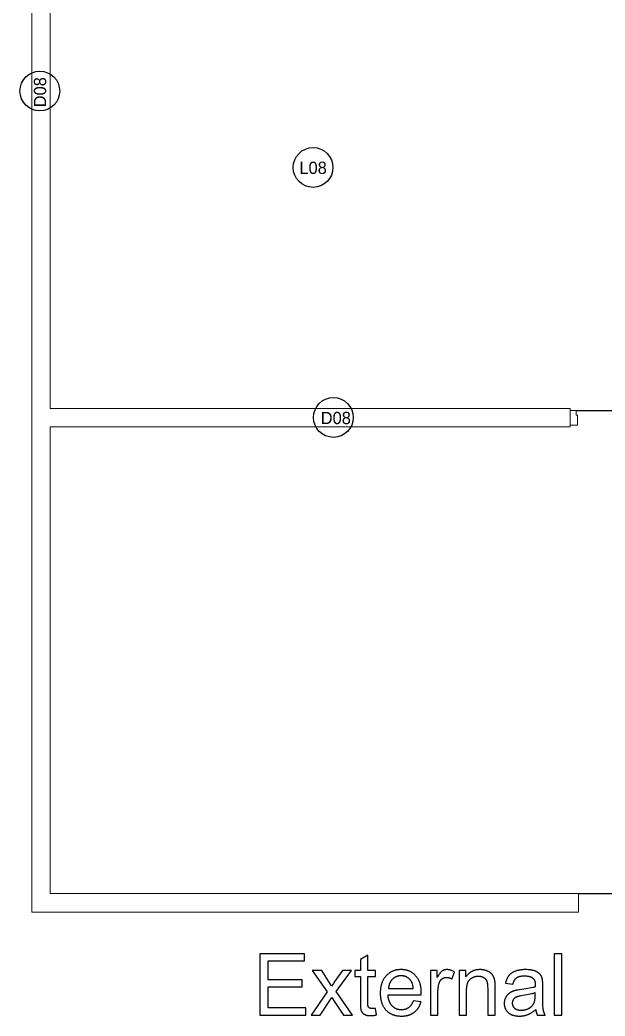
# Model space of a CAD drawing. Header units: metres. Extents: x 0 to 2861, y -1 to 1496.
# Drawn here: x -0.08 to 4.68, y -0.85 to 7.26 of the extents above; entities that cross this region are included whole.
import ezdxf

# ---------------------------------------------------------------- set-up
doc = ezdxf.new("R2010")
doc.units = ezdxf.units.M
doc.layers.add('ARS-KUSEN', color=25, linetype='Continuous', lineweight=9)
doc.layers.add('ARS_DINDING', color=1, linetype='Continuous', lineweight=15)
doc.layers.add('Default', color=18, linetype='Continuous')
doc.layers.add('TEKS', color=7, linetype='Continuous')

msp = doc.modelspace()

# ---------------------------------------------------------------- linework, layer by layer
at = {"layer": 'ARS-KUSEN'}
msp.add_lwpolyline([(4.3913, 4.085), (4.4413, 4.085), (4.4413, 4.045), (4.4513, 4.045), (4.4513, 3.965), (4.3913, 3.965)], close=True, dxfattribs=at)
at = {"layer": 'ARS_DINDING', "color": 251}
for points in [[(0.0113, 0), (0.0113, 14.4993)], [(0.1613, 14.3536), (0.1613, 4.1)], [(0.1613, 3.95), (4.3913, 3.95), (4.3913, 4.1), (0.1613, 4.1)], [(0.1613, 3.95), (0.1613, 0.15)], [(0.0113, 0.15), (0.0113, 0), (4.4613, 0), (4.4613, 0.15), (0.1613, 0.15)]]:
    msp.add_lwpolyline(points, dxfattribs=at)
at = {"layer": 'Default', "color": 2}
for points in [[(4.4413, 4.085), (5.3213, 4.085)], [(4.4613, 0.15), (8.4613, 0.15)]]:
    msp.add_lwpolyline(points, dxfattribs=at)
at = {"layer": 'Default'}
for points in [[(2.2298, -0.3393), (1.8686, -0.3393)], [(1.8686, -0.3393), (1.8686, -0.8389)], [(1.9347, -0.5513), (1.9347, -0.3982)], [(1.9347, -0.3982), (2.2298, -0.3982)], [(2.2298, -0.3982), (2.2298, -0.3393)], [(2.7462, -0.3505), (2.6852, -0.3873)], [(2.6852, -0.3873), (2.6852, -0.477)], [(2.7462, -0.477), (2.7462, -0.3505)], [(4.3249, -0.3393), (4.2636, -0.3393)], [(4.2636, -0.3393), (4.2636, -0.8389)], [(4.3249, -0.8389), (4.3249, -0.3393)], [(2.3706, -0.477), (2.2939, -0.477)], [(2.2939, -0.477), (2.4163, -0.6508)], [(2.4262, -0.5618), (2.3706, -0.477)], [(2.54, -0.477), (2.479, -0.5625)], [(2.4882, -0.6474), (2.6133, -0.477)], [(2.6133, -0.477), (2.54, -0.477)], [(2.6852, -0.477), (2.6402, -0.477)], [(2.6402, -0.477), (2.6402, -0.5247)], [(2.8079, -0.477), (2.7462, -0.477)], [(2.8079, -0.5247), (2.8079, -0.477)], [(3.1808, -0.6736), (3.1811, -0.6573), (3.1809, -0.6462), (3.1804, -0.6355), (3.18, -0.6302), (3.1795, -0.6251), (3.1789, -0.62), (3.1782, -0.615), (3.1775, -0.61), (3.1766, -0.6052), (3.1757, -0.6004), (3.1746, -0.5957), (3.1735, -0.5911), (3.1723, -0.5865), (3.171, -0.5821), (3.1696, -0.5777), (3.1681, -0.5734), (3.1665, -0.5691), (3.1649, -0.565), (3.1631, -0.5609), (3.1613, -0.5569), (3.1594, -0.553), (3.1573, -0.5492), (3.1552, -0.5454), (3.153, -0.5417), (3.1507, -0.5381), (3.1483, -0.5346), (3.1459, -0.5312), (3.1433, -0.5278), (3.1407, -0.5245), (3.1379, -0.5213), (3.1351, -0.5182), (3.1322, -0.5152), (3.1292, -0.5122), (3.1262, -0.5094), (3.1232, -0.5066), (3.1201, -0.504), (3.1169, -0.5014), (3.1137, -0.4989), (3.1104, -0.4966), (3.1071, -0.4943), (3.1037, -0.4921), (3.1003, -0.4901), (3.0968, -0.4881), (3.0933, -0.4862), (3.0897, -0.4844), (3.0861, -0.4827), (3.0824, -0.4811), (3.0787, -0.4796), (3.0749, -0.4782), (3.0711, -0.4769), (3.0672, -0.4757), (3.0633, -0.4746), (3.0593, -0.4736), (3.0552, -0.4727), (3.0511, -0.4719), (3.047, -0.4711), (3.0428, -0.4705), (3.0385, -0.47), (3.0342, -0.4696), (3.0299, -0.4692), (3.0255, -0.469), (3.021, -0.4688), (3.0165, -0.4688), (3.0118, -0.4688), (3.0072, -0.469), (3.0027, -0.4692), (2.9982, -0.4696), (2.9937, -0.47), (2.9893, -0.4706), (2.985, -0.4712), (2.9807, -0.4719), (2.9765, -0.4728), (2.9723, -0.4737), (2.9682, -0.4747), (2.9642, -0.4759), (2.9602, -0.4771), (2.9562, -0.4784), (2.9523, -0.4799), (2.9485, -0.4814), (2.9447, -0.483), (2.941, -0.4847), (2.9373, -0.4866), (2.9337, -0.4885), (2.9301, -0.4905), (2.9266, -0.4926), (2.9231, -0.4948), (2.9197, -0.4972), (2.9164, -0.4996), (2.9131, -0.5021), (2.9098, -0.5047), (2.9067, -0.5074), (2.9035, -0.5102), (2.9005, -0.5131), (2.8974, -0.5161), (2.8945, -0.5192), (2.8916, -0.5224), (2.8888, -0.5257), (2.8861, -0.529), (2.8834, -0.5325), (2.8809, -0.536), (2.8785, -0.5396), (2.8761, -0.5433), (2.8739, -0.547), (2.8717, -0.5508), (2.8697, -0.5547), (2.8677, -0.5587), (2.8658, -0.5628), (2.864, -0.567), (2.8623, -0.5712), (2.8607, -0.5755), (2.8592, -0.5799), (2.8578, -0.5844), (2.8564, -0.5889), (2.8552, -0.5935), (2.854, -0.5983), (2.853, -0.603), (2.852, -0.6079), (2.8512, -0.6129), (2.8504, -0.6179), (2.8497, -0.623), (2.8491, -0.6282), (2.8486, -0.6335), (2.8482, -0.6388), (2.8478, -0.6442), (2.8476, -0.6498), (2.8474, -0.661), (2.8476, -0.6719), (2.8478, -0.6772), (2.8482, -0.6825), (2.8486, -0.6876), (2.8491, -0.6927), (2.8497, -0.6977), (2.8503, -0.7027), (2.8511, -0.7076), (2.852, -0.7123), (2.8529, -0.717), (2.854, -0.7217), (2.8551, -0.7262), (2.8563, -0.7307), (2.8577, -0.7351), (2.8591, -0.7394), (2.8606, -0.7437), (2.8622, -0.7479), (2.8638, -0.752), (2.8656, -0.756), (2.8675, -0.7599), (2.8694, -0.7638), (2.8715, -0.7676), (2.8736, -0.7713), (2.8758, -0.7749), (2.8781, -0.7785), (2.8806, -0.7819), (2.883, -0.7854), (2.8856, -0.7887), (2.8883, -0.7919), (2.8911, -0.7951), (2.894, -0.7982), (2.8969, -0.8012), (2.8999, -0.8041), (2.903, -0.8069), (2.9061, -0.8097), (2.9093, -0.8123), (2.9126, -0.8148), (2.9159, -0.8173), (2.9193, -0.8196), (2.9227, -0.8218), (2.9262, -0.824), (2.9298, -0.826), (2.9335, -0.828), (2.9372, -0.8299), (2.941, -0.8316), (2.9448, -0.8333), (2.9487, -0.8349), (2.9527, -0.8364), (2.9567, -0.8377), (2.9608, -0.839), (2.965, -0.8402), (2.9692, -0.8413), (2.9735, -0.8423), (2.9778, -0.8432), (2.9822, -0.844), (2.9867, -0.8448), (2.9913, -0.8454), (2.9959, -0.8459), (3.0006, -0.8463), (3.0053, -0.8467), (3.0101, -0.8469), (3.015, -0.8471), (3.0199, -0.8471), (3.0277, -0.847), (3.0353, -0.8466), (3.0427, -0.846), (3.0464, -0.8456), (3.05, -0.8452), (3.0536, -0.8447), (3.0571, -0.8441), (3.0606, -0.8435), (3.064, -0.8428), (3.0674, -0.842), (3.0708, -0.8412), (3.0741, -0.8404), (3.0773, -0.8394), (3.0805, -0.8384), (3.0837, -0.8374), (3.0868, -0.8363), (3.0899, -0.8351), (3.093, -0.8339), (3.096, -0.8326), (3.0989, -0.8313), (3.1018, -0.8298), (3.1047, -0.8284), (3.1075, -0.8269), (3.1103, -0.8253), (3.113, -0.8236), (3.1157, -0.8219), (3.1183, -0.8201), (3.1209, -0.8183), (3.1235, -0.8164), (3.126, -0.8145), (3.1285, -0.8125), (3.1309, -0.8105), (3.1332, -0.8084), (3.1356, -0.8062), (3.1378, -0.8041), (3.14, -0.8018), (3.1422, -0.7995), (3.1443, -0.7972), (3.1464, -0.7948), (3.1484, -0.7924), (3.1503, -0.7899), (3.1522, -0.7874), (3.1541, -0.7848), (3.1559, -0.7822), (3.1577, -0.7795), (3.1594, -0.7768), (3.161, -0.774), (3.1627, -0.7712), (3.1642, -0.7684), (3.1657, -0.7655), (3.1672, -0.7625), (3.1686, -0.7595), (3.17, -0.7564), (3.1713, -0.7533), (3.1725, -0.7502), (3.1737, -0.747), (3.1749, -0.7437), (3.176, -0.7404), (3.1771, -0.737), (3.1791, -0.7302)], [(3.3106, -0.477), (3.2554, -0.477)], [(3.2554, -0.477), (3.2554, -0.8389)], [(3.4521, -0.4885), (3.4481, -0.4862), (3.4441, -0.4839), (3.4401, -0.4818), (3.4361, -0.4799), (3.4321, -0.4781), (3.4282, -0.4765), (3.4242, -0.475), (3.4203, -0.4737), (3.4183, -0.4731), (3.4163, -0.4726), (3.4144, -0.472), (3.4124, -0.4716), (3.4105, -0.4711), (3.4085, -0.4707), (3.4065, -0.4703), (3.4046, -0.47), (3.4026, -0.4697), (3.4007, -0.4695), (3.3987, -0.4693), (3.3968, -0.4691), (3.3948, -0.469), (3.3929, -0.4689), (3.391, -0.4688), (3.389, -0.4688), (3.3877, -0.4688), (3.3863, -0.4688), (3.385, -0.4689), (3.3837, -0.469), (3.3824, -0.4691), (3.3811, -0.4692), (3.3798, -0.4694), (3.3785, -0.4695), (3.3772, -0.4698), (3.3759, -0.47), (3.3747, -0.4702), (3.3734, -0.4705), (3.3722, -0.4708), (3.3709, -0.4711), (3.3697, -0.4715), (3.3684, -0.4718), (3.3672, -0.4722), (3.366, -0.4727), (3.3648, -0.4731), (3.3636, -0.4736), (3.3624, -0.4741), (3.3612, -0.4746), (3.36, -0.4751), (3.3588, -0.4757), (3.3576, -0.4763), (3.3565, -0.4769), (3.3553, -0.4775), (3.3542, -0.4782), (3.353, -0.4789), (3.3519, -0.4796), (3.3508, -0.4803), (3.3496, -0.4811), (3.3485, -0.4818), (3.3474, -0.4827), (3.3463, -0.4836), (3.3451, -0.4845), (3.344, -0.4855), (3.3428, -0.4866), (3.3417, -0.4877), (3.3405, -0.4888), (3.3393, -0.49), (3.3381, -0.4913), (3.3358, -0.4939), (3.3334, -0.4968), (3.3309, -0.4999), (3.3285, -0.5032), (3.326, -0.5066), (3.3235, -0.5103), (3.321, -0.5142), (3.3159, -0.5226), (3.3106, -0.5318)], [(3.3106, -0.5318), (3.3106, -0.477)], [(3.5437, -0.477), (3.4885, -0.477)], [(3.4885, -0.477), (3.4885, -0.8389)], [(3.7827, -0.6164), (3.7825, -0.5967), (3.7818, -0.5801), (3.7813, -0.5731), (3.7808, -0.5668), (3.7804, -0.564), (3.7801, -0.5614), (3.7797, -0.5589), (3.7793, -0.5567), (3.7786, -0.5535), (3.7778, -0.5503), (3.7769, -0.5471), (3.776, -0.544), (3.7751, -0.541), (3.774, -0.538), (3.7729, -0.5351), (3.7718, -0.5323), (3.7705, -0.5295), (3.7693, -0.5267), (3.7679, -0.524), (3.7665, -0.5214), (3.765, -0.5188), (3.7635, -0.5163), (3.7618, -0.5138), (3.7602, -0.5114), (3.7593, -0.5102), (3.7584, -0.509), (3.7575, -0.5079), (3.7566, -0.5067), (3.7556, -0.5056), (3.7546, -0.5045), (3.7536, -0.5034), (3.7525, -0.5023), (3.7514, -0.5012), (3.7503, -0.5002), (3.7492, -0.4991), (3.748, -0.4981), (3.7468, -0.4971), (3.7456, -0.4961), (3.7444, -0.4951), (3.7431, -0.4941), (3.7405, -0.4922), (3.7377, -0.4904), (3.7349, -0.4886), (3.732, -0.4869), (3.7289, -0.4852), (3.7258, -0.4836), (3.7225, -0.482), (3.7191, -0.4805), (3.7157, -0.4791), (3.7122, -0.4778), (3.7086, -0.4765), (3.7051, -0.4754), (3.7014, -0.4743), (3.6978, -0.4734), (3.6941, -0.4725), (3.6903, -0.4717), (3.6866, -0.471), (3.6827, -0.4704), (3.6789, -0.4699), (3.675, -0.4695), (3.671, -0.4692), (3.667, -0.469), (3.663, -0.4688), (3.659, -0.4688), (3.6543, -0.4688), (3.6497, -0.469), (3.6451, -0.4693), (3.6407, -0.4697), (3.6363, -0.4702), (3.6319, -0.4709), (3.6277, -0.4716), (3.6235, -0.4725), (3.6194, -0.4735), (3.6153, -0.4746), (3.6114, -0.4758), (3.6074, -0.4772), (3.6036, -0.4786), (3.5998, -0.4802), (3.5961, -0.4819), (3.5925, -0.4837), (3.5889, -0.4856), (3.5854, -0.4877), (3.582, -0.4898), (3.5786, -0.4921), (3.5754, -0.4945), (3.5721, -0.497), (3.569, -0.4996), (3.5659, -0.5023), (3.5629, -0.5052), (3.5599, -0.5082), (3.5571, -0.5112), (3.5543, -0.5144), (3.5515, -0.5178), (3.5489, -0.5212), (3.5463, -0.5248), (3.5437, -0.5284)], [(3.5437, -0.5284), (3.5437, -0.477)], [(4.1668, -0.5489), (4.1661, -0.5458), (4.1653, -0.5427), (4.1645, -0.5397), (4.1636, -0.5368), (4.1626, -0.534), (4.1615, -0.5312), (4.1605, -0.5285), (4.1593, -0.5258), (4.1581, -0.5233), (4.1568, -0.5207), (4.1554, -0.5183), (4.154, -0.5159), (4.1525, -0.5136), (4.151, -0.5114), (4.1494, -0.5092), (4.1477, -0.5071), (4.1468, -0.5061), (4.1459, -0.5051), (4.145, -0.5041), (4.1441, -0.5031), (4.1431, -0.5021), (4.1421, -0.5011), (4.141, -0.5002), (4.1399, -0.4992), (4.1388, -0.4983), (4.1377, -0.4973), (4.1365, -0.4964), (4.1353, -0.4955), (4.1328, -0.4937), (4.1302, -0.492), (4.1275, -0.4903), (4.1247, -0.4887), (4.1217, -0.4871), (4.1186, -0.4855), (4.1154, -0.484), (4.1121, -0.4825), (4.1087, -0.4811), (4.1051, -0.4797), (4.1014, -0.4784), (4.0976, -0.4771), (4.0936, -0.476), (4.0895, -0.4749), (4.0853, -0.4739), (4.0809, -0.473), (4.0764, -0.4722), (4.0718, -0.4715), (4.067, -0.4709), (4.0621, -0.4703), (4.057, -0.4698), (4.0519, -0.4695), (4.0411, -0.469), (4.0298, -0.4688), (4.024, -0.4688), (4.0183, -0.469), (4.0127, -0.4692), (4.0071, -0.4696), (4.0017, -0.47), (3.9963, -0.4706), (3.9911, -0.4712), (3.9859, -0.472), (3.9808, -0.4728), (3.9758, -0.4738), (3.9709, -0.4748), (3.9661, -0.476), (3.9613, -0.4772), (3.9567, -0.4786), (3.9521, -0.48), (3.9476, -0.4816), (3.9433, -0.4832), (3.939, -0.4849), (3.9349, -0.4867), (3.931, -0.4886), (3.9271, -0.4906), (3.9234, -0.4927), (3.9198, -0.4948), (3.9164, -0.4971), (3.9147, -0.4982), (3.913, -0.4994), (3.9114, -0.5006), (3.9099, -0.5018), (3.9083, -0.503), (3.9068, -0.5043), (3.9053, -0.5056), (3.9039, -0.5069), (3.9024, -0.5082), (3.9011, -0.5095), (3.8997, -0.5109), (3.8984, -0.5123), (3.8971, -0.5137), (3.8959, -0.5151), (3.8946, -0.5166), (3.8934, -0.518), (3.8923, -0.5195), (3.8911, -0.5211), (3.89, -0.5226), (3.8889, -0.5242), (3.8868, -0.5274), (3.8847, -0.5308), (3.8828, -0.5343), (3.8809, -0.5379), (3.8791, -0.5416), (3.8773, -0.5454), (3.8757, -0.5494), (3.8741, -0.5534), (3.8727, -0.5576), (3.8713, -0.5619), (3.87, -0.5663), (3.8687, -0.5708), (3.8676, -0.5755), (3.8665, -0.5802)], [(2.2111, -0.5513), (1.9347, -0.5513)], [(2.2111, -0.6099), (2.2111, -0.5513)], [(2.4514, -0.6024), (2.4403, -0.5841), (2.4262, -0.5618)], [(2.479, -0.5625), (2.4658, -0.5812), (2.4514, -0.6024)], [(2.6402, -0.5247), (2.6852, -0.5247)], [(2.6852, -0.5247), (2.6852, -0.7329)], [(2.7462, -0.7363), (2.7462, -0.5247)], [(2.7462, -0.5247), (2.8079, -0.5247)], [(3.1163, -0.6232), (3.1158, -0.6176), (3.1151, -0.6121), (3.1143, -0.6069), (3.1134, -0.6018), (3.1123, -0.5969), (3.1112, -0.5921), (3.1099, -0.5876), (3.1092, -0.5854), (3.1085, -0.5832), (3.1078, -0.5811), (3.107, -0.579), (3.1062, -0.577), (3.1054, -0.575), (3.1045, -0.5731), (3.1036, -0.5712), (3.1027, -0.5693), (3.1018, -0.5675), (3.1008, -0.5658), (3.0998, -0.564), (3.0988, -0.5624), (3.0977, -0.5607), (3.0966, -0.5592), (3.0955, -0.5576), (3.0943, -0.5561), (3.0932, -0.5547), (3.0913, -0.5525), (3.0894, -0.5504), (3.0875, -0.5483), (3.0856, -0.5464), (3.0836, -0.5445), (3.0816, -0.5426), (3.0795, -0.5409), (3.0774, -0.5392), (3.0753, -0.5375), (3.0732, -0.536), (3.071, -0.5345), (3.0687, -0.5331), (3.0665, -0.5317), (3.0642, -0.5304), (3.0619, -0.5292), (3.0595, -0.5281), (3.0571, -0.527), (3.0547, -0.526), (3.0522, -0.5251), (3.0497, -0.5242), (3.0472, -0.5234), (3.0447, -0.5227), (3.0421, -0.522), (3.0394, -0.5214), (3.0368, -0.5209), (3.0341, -0.5205), (3.0313, -0.5201), (3.0286, -0.5198), (3.0258, -0.5195), (3.0229, -0.5194), (3.0201, -0.5193), (3.0172, -0.5192), (3.0145, -0.5193), (3.0119, -0.5193), (3.0094, -0.5195), (3.0068, -0.5197), (3.0043, -0.5199), (3.0018, -0.5202), (2.9993, -0.5206), (2.9969, -0.521), (2.9945, -0.5215), (2.9921, -0.522), (2.9897, -0.5226), (2.9874, -0.5232), (2.985, -0.5239), (2.9828, -0.5246), (2.9805, -0.5254), (2.9783, -0.5263), (2.9761, -0.5272), (2.9739, -0.5282), (2.9717, -0.5292), (2.9696, -0.5303), (2.9675, -0.5314), (2.9654, -0.5326), (2.9634, -0.5338), (2.9613, -0.5351), (2.9593, -0.5365), (2.9574, -0.5379), (2.9554, -0.5394), (2.9535, -0.5409), (2.9516, -0.5425), (2.9498, -0.5441), (2.9479, -0.5458), (2.9461, -0.5475), (2.9443, -0.5493), (2.9426, -0.5511), (2.9409, -0.553), (2.9393, -0.5549), (2.9377, -0.5568), (2.9362, -0.5588), (2.9347, -0.5608), (2.9333, -0.5629), (2.9319, -0.5649), (2.9306, -0.5671), (2.9293, -0.5692), (2.9281, -0.5714), (2.9269, -0.5736), (2.9258, -0.5759), (2.9248, -0.5782), (2.9237, -0.5806), (2.9228, -0.583), (2.9218, -0.5854), (2.921, -0.5878), (2.9202, -0.5903), (2.9194, -0.5929), (2.9187, -0.5954), (2.918, -0.598), (2.9174, -0.6007), (2.9168, -0.6034), (2.9163, -0.6061), (2.9158, -0.6088), (2.9154, -0.6116), (2.915, -0.6145), (2.9147, -0.6173), (2.9144, -0.6202), (2.9142, -0.6232)], [(3.3168, -0.6494), (3.3169, -0.6398), (3.3174, -0.6304), (3.3178, -0.6257), (3.3182, -0.6211), (3.3187, -0.6166), (3.3193, -0.6121), (3.32, -0.6077), (3.3207, -0.6032), (3.3216, -0.5989), (3.3225, -0.5946), (3.3235, -0.5903), (3.3246, -0.5861), (3.3257, -0.582), (3.327, -0.5778), (3.3279, -0.5752), (3.3288, -0.5726), (3.3299, -0.5701), (3.3304, -0.5689), (3.331, -0.5677), (3.3315, -0.5665), (3.3321, -0.5653), (3.3328, -0.5642), (3.3334, -0.5631), (3.334, -0.5619), (3.3347, -0.5609), (3.3354, -0.5598), (3.3361, -0.5587), (3.3368, -0.5577), (3.3376, -0.5567), (3.3383, -0.5557), (3.3391, -0.5547), (3.3399, -0.5537), (3.3407, -0.5528), (3.3415, -0.5518), (3.3424, -0.5509), (3.3432, -0.55), (3.3441, -0.5491), (3.345, -0.5483), (3.346, -0.5474), (3.3469, -0.5466), (3.3478, -0.5458), (3.3488, -0.545), (3.3498, -0.5443), (3.3508, -0.5435), (3.3518, -0.5428), (3.3529, -0.5421), (3.3539, -0.5414), (3.3549, -0.5408), (3.356, -0.5402), (3.357, -0.5396), (3.3581, -0.539), (3.3592, -0.5384), (3.3602, -0.5379), (3.3613, -0.5374), (3.3624, -0.5369), (3.3635, -0.5364), (3.3646, -0.536), (3.3657, -0.5356), (3.3669, -0.5352), (3.368, -0.5348), (3.3691, -0.5345), (3.3703, -0.5342), (3.3714, -0.5339), (3.3726, -0.5336), (3.3738, -0.5334), (3.375, -0.5331), (3.3761, -0.5329), (3.3773, -0.5328), (3.3785, -0.5326), (3.3798, -0.5325), (3.381, -0.5324), (3.3822, -0.5323), (3.3834, -0.5322), (3.3847, -0.5322), (3.3859, -0.5322), (3.3873, -0.5322), (3.3888, -0.5322), (3.3902, -0.5323), (3.3916, -0.5324), (3.393, -0.5325), (3.3944, -0.5326), (3.3958, -0.5328), (3.3972, -0.533), (3.3986, -0.5332), (3.4, -0.5335), (3.4014, -0.5337), (3.4028, -0.534), (3.4042, -0.5344), (3.4056, -0.5347), (3.4084, -0.5355), (3.4113, -0.5364), (3.4141, -0.5374), (3.4169, -0.5385), (3.4197, -0.5397), (3.4225, -0.541), (3.4253, -0.5424), (3.4281, -0.5439), (3.4309, -0.5455)], [(3.4309, -0.5455), (3.4521, -0.4885)], [(3.5499, -0.6412), (3.55, -0.6327), (3.5503, -0.6246), (3.5509, -0.6167), (3.5517, -0.6093), (3.5521, -0.6057), (3.5527, -0.6021), (3.5532, -0.5987), (3.5539, -0.5954), (3.5546, -0.5921), (3.5553, -0.5889), (3.5561, -0.5859), (3.557, -0.5829), (3.5579, -0.58), (3.5589, -0.5771), (3.5599, -0.5744), (3.561, -0.5718), (3.5621, -0.5692), (3.5633, -0.5667), (3.5646, -0.5644), (3.5659, -0.5621), (3.5666, -0.5609), (3.5673, -0.5599), (3.568, -0.5588), (3.5687, -0.5577), (3.5694, -0.5567), (3.5701, -0.5557), (3.5709, -0.5547), (3.5717, -0.5537), (3.5725, -0.5528), (3.5733, -0.5519), (3.5741, -0.551), (3.5749, -0.5501), (3.5757, -0.5493), (3.5766, -0.5484), (3.5775, -0.5476), (3.5783, -0.5468), (3.5801, -0.5453), (3.5819, -0.5438), (3.5838, -0.5424), (3.5856, -0.541), (3.5875, -0.5397), (3.5894, -0.5384), (3.5913, -0.5371), (3.5932, -0.5359), (3.5952, -0.5348), (3.5972, -0.5337), (3.5992, -0.5327), (3.6012, -0.5317), (3.6032, -0.5307), (3.6053, -0.5298), (3.6074, -0.529), (3.6095, -0.5282), (3.6116, -0.5274), (3.6138, -0.5267), (3.6159, -0.5261), (3.6181, -0.5254), (3.6203, -0.5249), (3.6225, -0.5244), (3.6248, -0.5239), (3.6271, -0.5235), (3.6294, -0.5231), (3.6317, -0.5228), (3.634, -0.5226), (3.6364, -0.5223), (3.6387, -0.5222), (3.6411, -0.522), (3.6436, -0.522), (3.646, -0.522), (3.649, -0.522), (3.652, -0.5221), (3.655, -0.5223), (3.6579, -0.5226), (3.6607, -0.523), (3.6635, -0.5235), (3.6663, -0.5241), (3.669, -0.5247), (3.6703, -0.5251), (3.6716, -0.5255), (3.6729, -0.5259), (3.6742, -0.5263), (3.6755, -0.5267), (3.6768, -0.5272), (3.678, -0.5277), (3.6793, -0.5282), (3.6805, -0.5287), (3.6817, -0.5293), (3.6829, -0.5298), (3.6841, -0.5304), (3.6853, -0.531), (3.6865, -0.5317), (3.6876, -0.5323), (3.6888, -0.533), (3.6899, -0.5337), (3.691, -0.5344), (3.6921, -0.5352), (3.6932, -0.5359), (3.6942, -0.5367), (3.6952, -0.5374), (3.6962, -0.5382), (3.6972, -0.539), (3.6982, -0.5399), (3.6991, -0.5407), (3.7, -0.5415), (3.7009, -0.5424), (3.7018, -0.5433), (3.7026, -0.5442), (3.7034, -0.5451), (3.7042, -0.546), (3.705, -0.5469), (3.7058, -0.5479), (3.7065, -0.5488), (3.7072, -0.5498), (3.7079, -0.5508), (3.7086, -0.5518), (3.7093, -0.5528), (3.7099, -0.5539), (3.7105, -0.5549), (3.7111, -0.556), (3.7117, -0.5571), (3.7122, -0.5582), (3.7127, -0.5593), (3.7132, -0.5604), (3.7137, -0.5615), (3.7142, -0.5627), (3.7146, -0.5639), (3.715, -0.5651), (3.7154, -0.5663), (3.7158, -0.5676), (3.7166, -0.5703), (3.7173, -0.5732), (3.7179, -0.5761), (3.7185, -0.5793), (3.7191, -0.5826), (3.7195, -0.586), (3.72, -0.5896), (3.7203, -0.5933), (3.7209, -0.6012), (3.7212, -0.6097), (3.7213, -0.6187)], [(3.9265, -0.5884), (3.9278, -0.5837), (3.9291, -0.5791), (3.9306, -0.5748), (3.9321, -0.5706), (3.9337, -0.5666), (3.9346, -0.5647), (3.9354, -0.5628), (3.9363, -0.561), (3.9372, -0.5592), (3.9381, -0.5574), (3.9391, -0.5557), (3.94, -0.5541), (3.941, -0.5525), (3.942, -0.5509), (3.9431, -0.5494), (3.9441, -0.5479), (3.9452, -0.5465), (3.9463, -0.5451), (3.9474, -0.5438), (3.9485, -0.5425), (3.9497, -0.5412), (3.9508, -0.54), (3.952, -0.5389), (3.9532, -0.5378), (3.9545, -0.5367), (3.9557, -0.5357), (3.957, -0.5347), (3.9583, -0.5338), (3.9597, -0.5329), (3.9611, -0.532), (3.9625, -0.5312), (3.964, -0.5304), (3.9655, -0.5296), (3.9671, -0.5288), (3.9687, -0.5281), (3.9704, -0.5274), (3.9721, -0.5267), (3.9739, -0.5261), (3.9757, -0.5255), (3.9775, -0.5249), (3.9794, -0.5244), (3.9813, -0.5238), (3.9833, -0.5234), (3.9853, -0.5229), (3.9874, -0.5225), (3.9916, -0.5217), (3.9961, -0.521), (4.0007, -0.5205), (4.0055, -0.5201), (4.0104, -0.5198), (4.0156, -0.5196), (4.0209, -0.5196), (4.0266, -0.5196), (4.0321, -0.5199), (4.0375, -0.5203), (4.0427, -0.5209), (4.0452, -0.5212), (4.0477, -0.5216), (4.0501, -0.522), (4.0525, -0.5225), (4.0548, -0.523), (4.0571, -0.5235), (4.0594, -0.5241), (4.0616, -0.5248), (4.0637, -0.5254), (4.0658, -0.5261), (4.0679, -0.5269), (4.0699, -0.5277), (4.0719, -0.5285), (4.0739, -0.5294), (4.0757, -0.5303), (4.0776, -0.5313), (4.0794, -0.5323), (4.0812, -0.5333), (4.0829, -0.5344), (4.0845, -0.5355), (4.0862, -0.5366), (4.0878, -0.5378), (4.0893, -0.5391), (4.0908, -0.5404), (4.0913, -0.5408), (4.0919, -0.5413), (4.0924, -0.5418), (4.0929, -0.5424), (4.0934, -0.5429), (4.0939, -0.5434), (4.0944, -0.544), (4.0949, -0.5445), (4.0953, -0.5451), (4.0958, -0.5457), (4.0962, -0.5463), (4.0967, -0.5469), (4.0976, -0.5481), (4.0984, -0.5494), (4.0992, -0.5507), (4.1, -0.5521), (4.1007, -0.5535), (4.1014, -0.555), (4.102, -0.5565), (4.1027, -0.558), (4.1033, -0.5596), (4.1038, -0.5612), (4.1043, -0.5629), (4.1048, -0.5646), (4.1053, -0.5664), (4.1057, -0.5682), (4.1061, -0.57), (4.1065, -0.5719), (4.1068, -0.5738), (4.1071, -0.5758), (4.1073, -0.5778), (4.1076, -0.5799), (4.1077, -0.582), (4.1079, -0.5842), (4.1081, -0.5886), (4.1082, -0.5932), (4.1078, -0.6092)], [(4.1699, -0.6055), (4.1697, -0.5866), (4.1691, -0.5709), (4.1687, -0.5642), (4.1681, -0.5583), (4.1678, -0.5556), (4.1675, -0.5532), (4.1672, -0.5509), (4.1668, -0.5489)], [(1.9347, -0.78), (1.9347, -0.6099)], [(1.9347, -0.6099), (2.2111, -0.6099)], [(2.6228, -0.8389), (2.4882, -0.6474)], [(2.9142, -0.6232), (3.1163, -0.6232)], [(3.5499, -0.8389), (3.5499, -0.6412)], [(3.7213, -0.6187), (3.7213, -0.8389)], [(3.7827, -0.8389), (3.7827, -0.6164)], [(4.1078, -0.6092), (4.1033, -0.6107), (4.0984, -0.6122), (4.0933, -0.6137), (4.0878, -0.6151), (4.076, -0.6179), (4.0629, -0.6206), (4.0486, -0.6232), (4.0331, -0.6257), (3.9984, -0.6303), (3.9813, -0.6326), (3.9666, -0.6349), (3.96, -0.636), (3.9541, -0.6372), (3.9487, -0.6384), (3.9439, -0.6395), (3.9408, -0.6404), (3.9378, -0.6413), (3.9349, -0.6423), (3.9319, -0.6434), (3.929, -0.6444), (3.9262, -0.6456), (3.9234, -0.6467), (3.9206, -0.648), (3.9178, -0.6493), (3.9151, -0.6506), (3.9125, -0.652), (3.9099, -0.6534), (3.9073, -0.6549), (3.9047, -0.6564), (3.9022, -0.658), (3.8997, -0.6596), (3.8973, -0.6613), (3.895, -0.6631), (3.8927, -0.6649), (3.8904, -0.6668), (3.8882, -0.6688), (3.8861, -0.6708), (3.884, -0.6729), (3.882, -0.6751), (3.8801, -0.6774), (3.8782, -0.6797), (3.8763, -0.682), (3.8746, -0.6845), (3.8729, -0.687), (3.8712, -0.6896), (3.8696, -0.6922), (3.8681, -0.6949), (3.8666, -0.6977), (3.8652, -0.7005), (3.8639, -0.7033), (3.8628, -0.7062), (3.8617, -0.7091), (3.8607, -0.7121), (3.8598, -0.715), (3.859, -0.7181), (3.8583, -0.7211), (3.8577, -0.7242), (3.8571, -0.7273), (3.8567, -0.7305), (3.8564, -0.7337), (3.8561, -0.7369), (3.856, -0.7402), (3.856, -0.7435), (3.856, -0.7463), (3.8561, -0.7491), (3.8562, -0.7518), (3.8565, -0.7546), (3.8567, -0.7573), (3.8571, -0.7599), (3.8575, -0.7625), (3.858, -0.7651), (3.8585, -0.7677), (3.8591, -0.7702), (3.8597, -0.7727), (3.8605, -0.7752), (3.8612, -0.7777), (3.8621, -0.7801), (3.863, -0.7824), (3.864, -0.7848), (3.865, -0.7871), (3.8661, -0.7894), (3.8672, -0.7916), (3.8685, -0.7938), (3.8697, -0.796), (3.8711, -0.7982), (3.8725, -0.8003), (3.874, -0.8024), (3.8755, -0.8044), (3.8771, -0.8065), (3.8788, -0.8085), (3.8805, -0.8104), (3.8823, -0.8124), (3.8841, -0.8143), (3.886, -0.8161), (3.888, -0.818), (3.89, -0.8198), (3.8921, -0.8215), (3.8942, -0.8232), (3.8964, -0.8248), (3.8987, -0.8264), (3.901, -0.8279), (3.9033, -0.8293), (3.9057, -0.8307), (3.9082, -0.832), (3.9107, -0.8333), (3.9133, -0.8346), (3.9159, -0.8357), (3.9186, -0.8368), (3.9213, -0.8379), (3.9241, -0.8389), (3.9269, -0.8398), (3.9298, -0.8407), (3.9328, -0.8415), (3.9358, -0.8423), (3.9388, -0.843), (3.9419, -0.8437), (3.9451, -0.8443), (3.9483, -0.8448), (3.9516, -0.8453), (3.9549, -0.8457), (3.9583, -0.8461), (3.9617, -0.8464), (3.9652, -0.8466), (3.9723, -0.847), (3.9797, -0.8471), (3.9842, -0.8471), (3.9886, -0.8469), (3.9931, -0.8467), (3.9974, -0.8464), (4.0018, -0.8459), (4.0061, -0.8454), (4.0104, -0.8448), (4.0147, -0.8441), (4.0189, -0.8433), (4.023, -0.8424), (4.0272, -0.8415), (4.0313, -0.8404), (4.0353, -0.8392), (4.0394, -0.838), (4.0434, -0.8366), (4.0473, -0.8352), (4.0513, -0.8336), (4.0552, -0.8319), (4.0592, -0.8301), (4.0633, -0.8281), (4.0673, -0.8261), (4.0713, -0.8238), (4.0754, -0.8215), (4.0795, -0.819), (4.0836, -0.8164), (4.0877, -0.8136), (4.0919, -0.8107), (4.0961, -0.8077), (4.1002, -0.8045), (4.1045, -0.8013), (4.1129, -0.7943)], [(3.8665, -0.5802), (3.9265, -0.5884)], [(4.1699, -0.6873), (4.1699, -0.6055)], [(2.4163, -0.6508), (2.284, -0.8389)], [(2.3583, -0.8389), (2.4534, -0.6961)], [(2.4534, -0.6961), (2.4732, -0.7264)], [(2.4732, -0.7264), (2.5475, -0.8389)], [(3.1157, -0.7224), (3.1139, -0.7271), (3.112, -0.7317), (3.1101, -0.7362), (3.1081, -0.7405), (3.106, -0.7446), (3.1038, -0.7485), (3.1015, -0.7523), (3.1004, -0.7541), (3.0992, -0.7559), (3.098, -0.7577), (3.0968, -0.7594), (3.0956, -0.7611), (3.0943, -0.7627), (3.0931, -0.7643), (3.0918, -0.7658), (3.0905, -0.7673), (3.0891, -0.7688), (3.0878, -0.7702), (3.0864, -0.7715), (3.085, -0.7729), (3.0836, -0.7742), (3.0822, -0.7754), (3.0808, -0.7766), (3.0793, -0.7778), (3.0778, -0.7789), (3.0763, -0.78), (3.0748, -0.7811), (3.0733, -0.7821), (3.0717, -0.7831), (3.0701, -0.784), (3.0685, -0.785), (3.0669, -0.7858), (3.0653, -0.7867), (3.0636, -0.7875), (3.062, -0.7883), (3.0603, -0.789), (3.0585, -0.7897), (3.0568, -0.7904), (3.0551, -0.7911), (3.0533, -0.7917), (3.0515, -0.7922), (3.0497, -0.7928), (3.0479, -0.7933), (3.046, -0.7937), (3.0441, -0.7942), (3.0423, -0.7946), (3.0404, -0.7949), (3.0384, -0.7953), (3.0365, -0.7956), (3.0345, -0.7958), (3.0325, -0.796), (3.0305, -0.7962), (3.0285, -0.7964), (3.0244, -0.7966), (3.0202, -0.7967), (3.0174, -0.7966), (3.0146, -0.7965), (3.0119, -0.7964), (3.0091, -0.7962), (3.0064, -0.7959), (3.0038, -0.7955), (3.0011, -0.7951), (2.9985, -0.7947), (2.9959, -0.7942), (2.9934, -0.7936), (2.9908, -0.7929), (2.9883, -0.7922), (2.9859, -0.7914), (2.9834, -0.7906), (2.981, -0.7897), (2.9787, -0.7887), (2.9763, -0.7877), (2.974, -0.7866), (2.9717, -0.7855), (2.9694, -0.7843), (2.9672, -0.783), (2.965, -0.7817), (2.9628, -0.7803), (2.9607, -0.7788), (2.9586, -0.7773), (2.9565, -0.7757), (2.9544, -0.7741), (2.9524, -0.7724), (2.9504, -0.7706), (2.9484, -0.7688), (2.9465, -0.7669), (2.9446, -0.765), (2.9427, -0.763), (2.9409, -0.7609), (2.9391, -0.7588), (2.9374, -0.7566), (2.9357, -0.7544), (2.9341, -0.7521), (2.9326, -0.7498), (2.9311, -0.7474), (2.9296, -0.7449), (2.9282, -0.7424), (2.9269, -0.7399), (2.9256, -0.7373), (2.9244, -0.7346), (2.9232, -0.7319), (2.922, -0.7291), (2.921, -0.7263), (2.9199, -0.7234), (2.919, -0.7205), (2.918, -0.7175), (2.9172, -0.7144), (2.9163, -0.7113), (2.9156, -0.7082), (2.9149, -0.705), (2.9142, -0.7017), (2.9136, -0.6984), (2.913, -0.695), (2.9121, -0.6881), (2.9114, -0.681), (2.9108, -0.6736)], [(2.9108, -0.6736), (3.1808, -0.6736)], [(3.1791, -0.7302), (3.1157, -0.7224)], [(3.3168, -0.8389), (3.3168, -0.6494)], [(4.1078, -0.6573), (4.1035, -0.6589), (4.099, -0.6606), (4.0941, -0.6622), (4.089, -0.6638), (4.0837, -0.6654), (4.0781, -0.6669), (4.0661, -0.6699), (4.053, -0.6727), (4.0389, -0.6754), (4.0238, -0.678), (4.0076, -0.6804), (3.9901, -0.6832), (3.9824, -0.6847), (3.9753, -0.6862), (3.969, -0.6878), (3.9661, -0.6886), (3.9633, -0.6894), (3.9608, -0.6902), (3.9584, -0.691), (3.9562, -0.6919), (3.9541, -0.6927), (3.9522, -0.6936), (3.9503, -0.6945), (3.9485, -0.6955), (3.9467, -0.6965), (3.9459, -0.697), (3.945, -0.6976), (3.9442, -0.6981), (3.9434, -0.6987), (3.9426, -0.6993), (3.9418, -0.6999), (3.941, -0.7005), (3.9402, -0.7011), (3.9395, -0.7017), (3.9387, -0.7024), (3.938, -0.703), (3.9373, -0.7037), (3.9366, -0.7044), (3.9359, -0.7051), (3.9353, -0.7058), (3.9346, -0.7065), (3.934, -0.7072), (3.9334, -0.7079), (3.9327, -0.7087), (3.9322, -0.7095), (3.9316, -0.7102), (3.931, -0.711), (3.9305, -0.7118), (3.9299, -0.7126), (3.9294, -0.7135), (3.9289, -0.7143), (3.9284, -0.7151), (3.9279, -0.716), (3.9275, -0.7168), (3.927, -0.7177), (3.9266, -0.7185), (3.9262, -0.7194), (3.9258, -0.7203), (3.9254, -0.7211), (3.9251, -0.722), (3.9247, -0.7229), (3.9244, -0.7238), (3.9241, -0.7247), (3.9238, -0.7256), (3.9235, -0.7265), (3.9233, -0.7274), (3.923, -0.7283), (3.9228, -0.7292), (3.9226, -0.7302), (3.9224, -0.7311), (3.9222, -0.7321), (3.9221, -0.733), (3.9219, -0.734), (3.9218, -0.7349), (3.9217, -0.7359), (3.9216, -0.7369), (3.9215, -0.7378), (3.9214, -0.7398), (3.9214, -0.7418), (3.9214, -0.7433), (3.9215, -0.7448), (3.9216, -0.7463), (3.9217, -0.7478), (3.9218, -0.7493), (3.922, -0.7507), (3.9223, -0.7521), (3.9226, -0.7535), (3.9229, -0.7549), (3.9232, -0.7563), (3.9236, -0.7577), (3.924, -0.759), (3.9245, -0.7604), (3.9249, -0.7617), (3.9255, -0.763), (3.926, -0.7643), (3.9266, -0.7656), (3.9273, -0.7668), (3.9279, -0.768), (3.9286, -0.7693), (3.9294, -0.7705), (3.9302, -0.7717), (3.931, -0.7728), (3.9318, -0.774), (3.9327, -0.7751), (3.9337, -0.7763), (3.9346, -0.7774), (3.9356, -0.7785), (3.9366, -0.7795), (3.9377, -0.7806), (3.9388, -0.7817), (3.94, -0.7827), (3.9411, -0.7837), (3.9424, -0.7847), (3.9436, -0.7856), (3.9449, -0.7865), (3.9462, -0.7874), (3.9475, -0.7882), (3.9489, -0.7891), (3.9503, -0.7898), (3.9518, -0.7906), (3.9533, -0.7913), (3.9548, -0.792), (3.9563, -0.7927), (3.9579, -0.7933), (3.9595, -0.7939), (3.9612, -0.7944), (3.9628, -0.795), (3.9646, -0.7955), (3.9663, -0.7959), (3.9681, -0.7963), (3.9699, -0.7967), (3.9718, -0.7971), (3.9736, -0.7974), (3.9756, -0.7978), (3.9775, -0.798), (3.9795, -0.7983), (3.9815, -0.7985), (3.9857, -0.7988), (3.9899, -0.799), (3.9943, -0.799), (3.9987, -0.799), (4.0031, -0.7988), (4.0073, -0.7985), (4.0116, -0.7981), (4.0157, -0.7975), (4.0198, -0.7969), (4.0238, -0.7961), (4.0278, -0.7952), (4.0317, -0.7941), (4.0356, -0.793), (4.0394, -0.7917), (4.0431, -0.7903), (4.0468, -0.7888), (4.0504, -0.7872), (4.0539, -0.7854), (4.0574, -0.7835), (4.0608, -0.7816), (4.0624, -0.7805), (4.0641, -0.7795), (4.0657, -0.7784), (4.0672, -0.7773), (4.0688, -0.7762), (4.0703, -0.7751), (4.0718, -0.7739), (4.0732, -0.7727), (4.0746, -0.7715), (4.076, -0.7703), (4.0774, -0.7691), (4.0787, -0.7678), (4.08, -0.7665), (4.0813, -0.7652), (4.0826, -0.7638), (4.0838, -0.7625), (4.085, -0.7611), (4.0862, -0.7597), (4.0873, -0.7583), (4.0884, -0.7568), (4.0895, -0.7553), (4.0905, -0.7539), (4.0916, -0.7523), (4.0926, -0.7508), (4.0935, -0.7492), (4.0945, -0.7477), (4.0954, -0.7461), (4.0963, -0.7444), (4.0971, -0.7428), (4.0979, -0.7411), (4.0985, -0.7398), (4.0991, -0.7384), (4.0997, -0.737), (4.1003, -0.7356), (4.1008, -0.7341), (4.1013, -0.7326), (4.1018, -0.7311), (4.1023, -0.7295), (4.1032, -0.7262), (4.104, -0.7227), (4.1047, -0.7191), (4.1054, -0.7154), (4.1059, -0.7115), (4.1064, -0.7074), (4.1069, -0.7032), (4.1072, -0.6988), (4.1075, -0.6943), (4.1077, -0.6896), (4.1078, -0.6798)], [(4.1078, -0.6798), (4.1078, -0.6573)], [(4.1893, -0.8389), (4.1879, -0.8363), (4.1865, -0.8337), (4.1852, -0.8311), (4.184, -0.8284), (4.1828, -0.8257), (4.1817, -0.8231), (4.1806, -0.8204), (4.1796, -0.8177), (4.1787, -0.8149), (4.1778, -0.8122), (4.177, -0.8095), (4.1762, -0.8067), (4.1755, -0.8039), (4.1749, -0.8011), (4.1743, -0.7983), (4.1738, -0.7955), (4.1733, -0.7924), (4.1729, -0.7888), (4.1724, -0.7848), (4.1721, -0.7802), (4.1714, -0.7696), (4.1708, -0.7571), (4.1701, -0.7261), (4.1699, -0.6873)], [(2.2414, -0.78), (1.9347, -0.78)], [(2.2414, -0.8389), (2.2414, -0.78)], [(2.6852, -0.7329), (2.6853, -0.7461), (2.6857, -0.7582), (2.6862, -0.769), (2.6871, -0.7786), (2.6876, -0.783), (2.6881, -0.7871), (2.6887, -0.7909), (2.6894, -0.7944), (2.6898, -0.796), (2.6901, -0.7976), (2.6905, -0.799), (2.6909, -0.8005), (2.6914, -0.8018), (2.6918, -0.8031), (2.6922, -0.8042), (2.6927, -0.8054), (2.6932, -0.8064), (2.6937, -0.8075), (2.6942, -0.8085), (2.6947, -0.8096), (2.6953, -0.8106), (2.6959, -0.8116), (2.6965, -0.8126), (2.6971, -0.8135), (2.6978, -0.8145), (2.6984, -0.8155), (2.6991, -0.8164), (2.6998, -0.8173), (2.7006, -0.8182), (2.7013, -0.8191), (2.7021, -0.82), (2.7029, -0.8209), (2.7037, -0.8218), (2.7046, -0.8226), (2.7054, -0.8234), (2.7063, -0.8243), (2.7072, -0.8251), (2.7082, -0.8259), (2.7091, -0.8267), (2.7101, -0.8274), (2.7111, -0.8282), (2.7121, -0.8289), (2.7131, -0.8297), (2.7142, -0.8304), (2.7163, -0.8318), (2.7186, -0.8331), (2.7198, -0.8338), (2.721, -0.8344), (2.7222, -0.835), (2.7234, -0.8356), (2.7247, -0.8362), (2.726, -0.8367), (2.7274, -0.8372), (2.7287, -0.8378), (2.7301, -0.8382), (2.7316, -0.8387), (2.733, -0.8391), (2.7345, -0.8396), (2.7376, -0.8404), (2.7407, -0.8411), (2.744, -0.8417), (2.7475, -0.8422), (2.751, -0.8427), (2.7546, -0.843), (2.7584, -0.8433), (2.7623, -0.8435), (2.7663, -0.8437), (2.7704, -0.8437), (2.7756, -0.8436), (2.781, -0.8434), (2.7865, -0.8429), (2.7922, -0.8423), (2.7981, -0.8416), (2.8041, -0.8406), (2.8104, -0.8395), (2.8168, -0.8382)], [(2.8079, -0.7841), (2.7999, -0.7851), (2.7928, -0.7858), (2.7895, -0.7861), (2.7865, -0.7863), (2.7836, -0.7864), (2.781, -0.7864), (2.7793, -0.7864), (2.7777, -0.7864), (2.7761, -0.7863), (2.7745, -0.7862), (2.7731, -0.786), (2.7716, -0.7858), (2.7702, -0.7856), (2.7689, -0.7853), (2.7676, -0.785), (2.767, -0.7849), (2.7664, -0.7847), (2.7658, -0.7845), (2.7652, -0.7843), (2.7646, -0.7841), (2.7641, -0.7839), (2.7635, -0.7837), (2.763, -0.7835), (2.7625, -0.7833), (2.7619, -0.783), (2.7614, -0.7828), (2.7609, -0.7825), (2.7605, -0.7823), (2.76, -0.782), (2.7596, -0.7817), (2.7591, -0.7814), (2.7587, -0.7811), (2.7582, -0.7808), (2.7578, -0.7805), (2.7574, -0.7802), (2.757, -0.7799), (2.7566, -0.7796), (2.7562, -0.7793), (2.7558, -0.7789), (2.7555, -0.7786), (2.7551, -0.7783), (2.7547, -0.7779), (2.7544, -0.7775), (2.754, -0.7772), (2.7537, -0.7768), (2.7534, -0.7764), (2.7531, -0.7761), (2.7527, -0.7757), (2.7524, -0.7753), (2.7522, -0.7749), (2.7519, -0.7745), (2.7516, -0.7741), (2.7513, -0.7736), (2.7511, -0.7732), (2.7508, -0.7728), (2.7506, -0.7723), (2.7503, -0.7719), (2.7501, -0.7715), (2.7499, -0.771), (2.7496, -0.7705), (2.7494, -0.7701), (2.7493, -0.7698), (2.7492, -0.7696), (2.749, -0.7691), (2.7489, -0.7685), (2.7487, -0.7679), (2.7485, -0.7673), (2.7483, -0.7666), (2.7482, -0.7659), (2.748, -0.7652), (2.7477, -0.7636), (2.7475, -0.7618), (2.7472, -0.7599), (2.747, -0.7579), (2.7467, -0.7534), (2.7464, -0.7483), (2.7463, -0.7426), (2.7462, -0.7363)], [(2.8168, -0.8382), (2.8079, -0.7841)], [(4.1129, -0.7943), (4.1133, -0.7974), (4.1137, -0.8006), (4.1142, -0.8036), (4.1147, -0.8067), (4.1153, -0.8096), (4.1159, -0.8125), (4.1166, -0.8154), (4.1174, -0.8182), (4.1182, -0.821), (4.119, -0.8237), (4.1199, -0.8264), (4.1209, -0.829), (4.1219, -0.8315), (4.1229, -0.8341), (4.124, -0.8365), (4.1252, -0.8389)], [(1.8686, -0.8389), (2.2414, -0.8389)], [(2.284, -0.8389), (2.3583, -0.8389)], [(2.5475, -0.8389), (2.6228, -0.8389)], [(3.2554, -0.8389), (3.3168, -0.8389)], [(3.4885, -0.8389), (3.5499, -0.8389)], [(3.7213, -0.8389), (3.7827, -0.8389)], [(4.1252, -0.8389), (4.1893, -0.8389)], [(4.2636, -0.8389), (4.3249, -0.8389)]]:
    msp.add_lwpolyline(points, dxfattribs=at)
at = {"layer": 'TEKS', "color": 5}
for centre in [(0.0775, 6.6847), (2.3008, 6.0625), (2.466, 4.027)]:
    msp.add_circle(centre, 0.1619, dxfattribs=at)

# ---------------------------------------------------------------- texts
at = {"layer": 'TEKS', "insert": (0.0289, 6.5525), "char_height": 0.1, "attachment_point": 1, "rotation": 90}
msp.add_mtext_dynamic_manual_height_columns('D08', width=29.643153, gutter_width=1, heights=[0], dxfattribs=at)
at = {"layer": 'TEKS', "char_height": 0.1, "attachment_point": 1}
for s, insert in [('L08', (2.1894, 6.1097)), ('D08', (2.363, 4.0727))]:
    msp.add_mtext_dynamic_manual_height_columns(s, width=29.643153, gutter_width=1, heights=[0], dxfattribs=dict(at, insert=insert))

doc.saveas('drawing.dxf')
